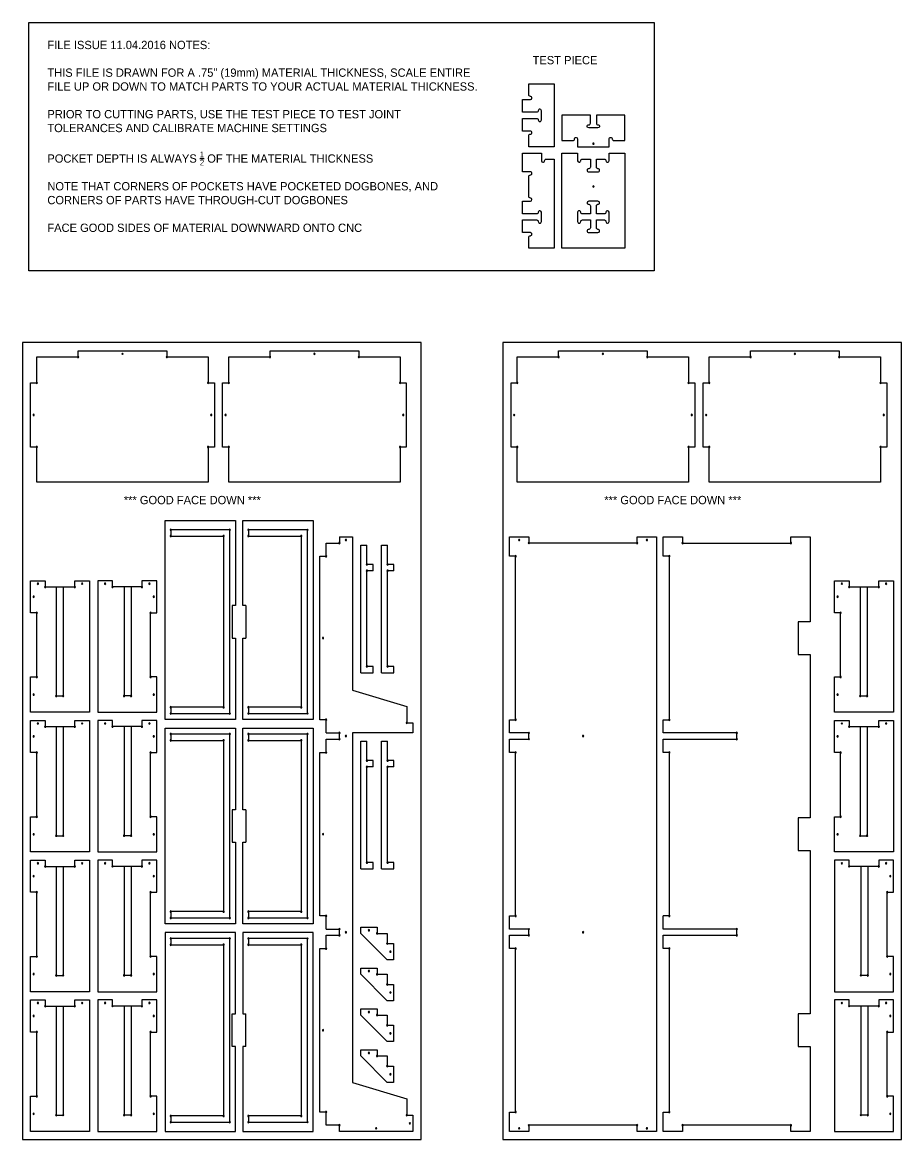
# Model space of a CAD drawing. Header units: millimetres. Extents: x 0 to 222, y 0 to 135.
# Drawn here: x 0 to 105.8, y 0 to 134.6 of the extents above; entities that cross this region are included whole.
import ezdxf

# ---------------------------------------------------------------- set-up
doc = ezdxf.new("R2010")
doc.units = ezdxf.units.MM
doc.layers.get('0').update_dxf_attribs({"true_color": 0xffffff})
doc.layers.add('000_NOTES', color=6, linetype='Continuous')
doc.layers.add('CUT_THRU-HOLE-FASTENER', color=4, linetype='Continuous')
for name, color, linetype, true_color in [('CUT_THRU', 5, 'Continuous', 0x0000ff), ('CUT_THRU-HOLE', 1, 'Continuous', 0xff0000), ('CUT_THRU-INSIDE', 96, 'Continuous', 0x008000), ('POCKET_.375', 30, 'Continuous', 0xff8000), ('POCKET_.375_HOLE', 31, 'Continuous', 0xffcc66)]:
    doc.layers.add(name, color=color, linetype=linetype, true_color=true_color)

# ---------------------------------------------------------------- blocks, each defined once
blk = doc.blocks.new('circle_hole_4mm')
at = {"extrusion": (-2e-16, 9.8e-15, -1)}
blk.add_circle((0, 0), 0.0787, dxfattribs=at)
blk = doc.blocks.new('FASTENER')
at = {"extrusion": (-2e-16, 9.8e-15, -1)}
blk.add_circle((0, 0), 0.0787, dxfattribs=at)

msp = doc.modelspace()

# ---------------------------------------------------------------- linework, layer by layer
at = {"layer": '000_NOTES'}
for p, q in [((0, 96), (0, 0)), ((48, 96), (0, 96)), ((48, 0), (48, 96)), ((57.84, 96), (57.84, 0)), ((105.84, 96), (57.84, 96)), ((105.84, 0), (105.84, 96)), ((0, 0), (48, 0)), ((0, 0), (1.89, 0)), ((57.84, 0), (105.84, 0))]:
    msp.add_line(p, q, dxfattribs=at)
msp.add_lwpolyline([(0.76, 134.56), (76.07, 134.56), (76.07, 104.65), (0.76, 104.65)], close=True, dxfattribs=at)
at = {"layer": 'CUT_THRU'}
for p, q in [((1.73, 94.27), (6.7, 94.27)), ((1.73, 91.15), (1.73, 94.27)), ((6.7, 94.27), (6.7, 95.02)), ((6.7, 95.02), (17.39, 95.02)), ((17.39, 95.02), (17.39, 94.27)), ((17.39, 94.27), (22.36, 94.27)), ((22.36, 94.27), (22.36, 91.15)), ((24.84, 94.27), (29.81, 94.27)), ((24.84, 91.15), (24.84, 94.27)), ((29.81, 94.27), (29.81, 95.02)), ((29.81, 95.02), (40.5, 95.02)), ((40.5, 95.02), (40.5, 94.27)), ((40.5, 94.27), (45.47, 94.27)), ((45.47, 94.27), (45.47, 91.15)), ((59.57, 94.27), (64.55, 94.27)), ((59.57, 91.15), (59.57, 94.27)), ((64.55, 94.27), (64.55, 95.02)), ((64.55, 95.02), (75.23, 95.02)), ((75.23, 95.02), (75.23, 94.27)), ((75.23, 94.27), (80.2, 94.27)), ((80.2, 94.27), (80.2, 91.15)), ((82.69, 94.27), (87.66, 94.27)), ((82.69, 91.15), (82.69, 94.27)), ((87.66, 94.27), (87.66, 95.02)), ((87.66, 95.02), (98.34, 95.02)), ((98.34, 95.02), (98.34, 94.27)), ((98.34, 94.27), (103.31, 94.27)), ((103.31, 94.27), (103.31, 91.15)), ((0.98, 91.15), (1.73, 91.15)), ((0.98, 83.41), (0.98, 91.15)), ((22.36, 91.15), (23.11, 91.15)), ((23.11, 91.15), (23.11, 83.41)), ((24.09, 91.15), (24.84, 91.15)), ((24.09, 83.41), (24.09, 91.15)), ((45.47, 91.15), (46.22, 91.15)), ((46.22, 91.15), (46.22, 83.41)), ((58.83, 91.15), (59.57, 91.15)), ((58.83, 83.41), (58.83, 91.15)), ((80.2, 91.15), (80.95, 91.15)), ((80.95, 91.15), (80.95, 83.41)), ((81.94, 91.15), (82.69, 91.15)), ((81.94, 83.41), (81.94, 91.15)), ((103.31, 91.15), (104.06, 91.15)), ((104.06, 91.15), (104.06, 83.41)), ((1.73, 83.41), (0.98, 83.41)), ((1.73, 79.17), (1.73, 83.41)), ((22.36, 83.41), (22.36, 79.17)), ((23.11, 83.41), (22.36, 83.41)), ((24.84, 83.41), (24.09, 83.41)), ((24.84, 79.17), (24.84, 83.41)), ((45.47, 83.41), (45.47, 79.17)), ((46.22, 83.41), (45.47, 83.41)), ((59.57, 83.41), (58.83, 83.41)), ((59.57, 79.17), (59.57, 83.41)), ((80.2, 83.41), (80.2, 79.17)), ((80.95, 83.41), (80.2, 83.41)), ((82.69, 83.41), (81.94, 83.41)), ((82.69, 79.17), (82.69, 83.41)), ((103.31, 83.41), (103.31, 79.17)), ((104.06, 83.41), (103.31, 83.41)), ((22.36, 79.17), (1.73, 79.17)), ((45.47, 79.17), (24.84, 79.17)), ((80.2, 79.17), (59.57, 79.17)), ((103.31, 79.17), (82.69, 79.17)), ((17.19, 50.61), (17.19, 74.57)), ((17.19, 74.57), (25.64, 74.57)), ((25.64, 74.57), (25.64, 64.35)), ((26.54, 64.35), (26.54, 74.57)), ((26.54, 74.57), (34.99, 74.57)), ((34.99, 74.57), (34.99, 50.61)), ((36.56, 71.85, 0), (38.16, 71.85, 0)), ((36.56, 70.26, 0), (36.56, 71.85, 0)), ((38.16, 72.6, 0), (39.75, 72.6, 0)), ((38.16, 72.6, 0), (38.16, 71.85, 0)), ((39.75, 72.6, 0), (39.75, 54.13, 0)), ((58.63, 70.26), (58.63, 72.6)), ((58.63, 72.6), (60.97, 72.6)), ((60.97, 72.6), (60.97, 71.85)), ((74, 71.85), (60.97, 71.85)), ((74, 71.85), (74, 72.6)), ((74, 72.6), (76.35, 72.6)), ((76.35, 72.6), (76.35, 0.98)), ((77.13, 70.26), (77.13, 72.6)), ((77.13, 72.6), (79.48, 72.6)), ((79.48, 72.6), (79.48, 71.85)), ((79.48, 71.85), (92.51, 71.85)), ((92.51, 71.85), (92.51, 72.6)), ((92.51, 72.6), (94.85, 72.6)), ((94.85, 72.6), (94.85, 62.38)), ((35.81, 50.57, 0), (35.81, 70.26, 0)), ((35.81, 70.26, 0), (36.56, 70.26, 0)), ((59.38, 70.26), (58.63, 70.26)), ((59.38, 50.57), (59.38, 70.26)), ((77.88, 70.26), (77.13, 70.26)), ((77.88, 50.57), (77.88, 70.26)), ((25.64, 64.35), (25.26, 64.35)), ((25.26, 64.35), (25.26, 60.41)), ((26.92, 64.35), (26.54, 64.35)), ((26.92, 64.35), (26.92, 60.41)), ((94.85, 62.38), (93.37, 62.38)), ((93.37, 62.38), (93.37, 58.44)), ((25.26, 60.41), (25.64, 60.41)), ((25.64, 60.41), (25.64, 50.61)), ((26.54, 50.61), (26.54, 60.41)), ((26.54, 60.41), (26.92, 60.41)), ((93.37, 58.44), (94.85, 58.44)), ((94.85, 58.44), (94.85, 38.76)), ((39.75, 54.13, 0), (46.27, 52.17, 0)), ((46.27, 52.17, 0), (46.27, 50.2, 0)), ((25.64, 50.61), (17.19, 50.61)), ((34.99, 50.61), (26.54, 50.61)), ((36.56, 50.57, 0), (35.81, 50.57, 0)), ((36.56, 48.98), (36.56, 50.57, 0)), ((46.27, 50.2, 0), (47.02, 50.2, 0)), ((47.02, 50.2, 0), (47.02, 48.98, 0)), ((58.63, 48.98), (58.63, 50.57)), ((58.63, 50.57), (59.38, 50.57)), ((77.13, 48.98), (77.13, 50.57)), ((77.13, 50.57), (77.88, 50.57)), ((17.19, 49.55), (25.64, 49.55)), ((17.19, 26), (17.19, 49.55)), ((25.64, 49.55), (25.64, 39.74)), ((26.54, 39.74), (26.54, 49.55)), ((26.54, 49.55), (34.99, 49.55)), ((34.99, 49.55), (34.99, 26)), ((36.56, 48.98), (38.16, 48.98)), ((38.16, 48.23), (38.16, 48.98)), ((47.02, 48.98, 0), (39.75, 48.98, 0)), ((39.75, 48.98, 0), (39.75, 6.89, 0)), ((60.97, 48.98), (58.63, 48.98)), ((60.97, 48.23), (60.97, 48.98)), ((85.99, 48.98), (77.13, 48.98)), ((85.99, 48.23), (85.99, 48.98)), ((36.56, 48.23), (38.16, 48.23)), ((36.56, 46.63, 0), (36.56, 48.23)), ((58.63, 46.63), (58.63, 48.23)), ((58.63, 48.23), (60.97, 48.23)), ((77.13, 46.63), (77.13, 48.23)), ((77.13, 48.23), (85.99, 48.23)), ((35.81, 46.63, 0), (36.56, 46.63, 0)), ((35.81, 26.95, 0), (35.81, 46.63, 0)), ((59.38, 46.63), (58.63, 46.63)), ((59.38, 26.95), (59.38, 46.63)), ((77.88, 46.63), (77.13, 46.63)), ((77.88, 26.95), (77.88, 46.63)), ((25.64, 39.74), (25.26, 39.74)), ((25.26, 39.74), (25.26, 35.81)), ((26.92, 39.74), (26.54, 39.74)), ((26.92, 39.74), (26.92, 35.81)), ((94.85, 38.76), (93.37, 38.76)), ((93.37, 38.76), (93.37, 34.82)), ((25.26, 35.81), (25.64, 35.81)), ((25.64, 35.81), (25.64, 26)), ((26.54, 26), (26.54, 35.81)), ((26.54, 35.81), (26.92, 35.81)), ((93.37, 34.82), (94.85, 34.82)), ((94.85, 34.82), (94.85, 15.14)), ((36.56, 26.95, 0), (35.81, 26.95, 0)), ((36.56, 25.35, 0), (36.56, 26.95, 0)), ((58.63, 26.95), (59.38, 26.95)), ((58.63, 25.35), (58.63, 26.95)), ((77.13, 25.35), (77.13, 26.95)), ((77.88, 26.95), (77.13, 26.95)), ((25.64, 26), (17.19, 26)), ((34.99, 26), (26.54, 26)), ((40.74, 25.59), (42.7, 25.59)), ((40.74, 24.84), (40.74, 25.59)), ((42.7, 25.59), (42.7, 24.84)), ((25.64, 24.94), (17.19, 24.94)), ((17.19, 24.94), (17.19, 0.98)), ((25.64, 15.14), (25.64, 24.94)), ((26.54, 24.94), (26.54, 15.14)), ((34.99, 24.94), (26.54, 24.94)), ((34.99, 0.98), (34.99, 24.94)), ((36.56, 25.35, 0), (38.16, 25.35, 0)), ((36.56, 23.01, 0), (36.56, 24.61, 0)), ((36.56, 24.61, 0), (38.16, 24.61, 0)), ((38.16, 24.61, 0), (38.16, 25.35, 0)), ((43.93, 21.65), (40.74, 24.84)), ((42.7, 24.84), (43.93, 24.84)), ((43.93, 24.84), (43.93, 23.62)), ((60.97, 25.35), (58.63, 25.35)), ((58.63, 24.61), (60.97, 24.61)), ((58.63, 23.01), (58.63, 24.61)), ((60.97, 24.61), (60.97, 25.35)), ((85.99, 25.35), (77.13, 25.35)), ((77.13, 23.01), (77.13, 24.61)), ((77.13, 24.61), (85.99, 24.61)), ((85.99, 24.61), (85.99, 25.35)), ((35.81, 3.33, 0), (35.81, 23.01, 0)), ((35.81, 23.01, 0), (36.56, 23.01, 0)), ((43.93, 23.62), (44.67, 23.62)), ((44.67, 23.62), (44.67, 21.65)), ((59.38, 23.01), (58.63, 23.01)), ((59.38, 3.33), (59.38, 23.01)), ((77.88, 23.01), (77.13, 23.01)), ((77.88, 3.33), (77.88, 23.01)), ((44.67, 21.65), (43.93, 21.65)), ((40.74, 20.67), (42.7, 20.67)), ((40.74, 19.92), (40.74, 20.67)), ((42.7, 20.67), (42.7, 19.92)), ((43.93, 16.73), (40.74, 19.92)), ((42.7, 19.92), (43.93, 19.92)), ((43.93, 19.92), (43.93, 18.7)), ((43.93, 18.7), (44.67, 18.7)), ((44.67, 18.7), (44.67, 16.73)), ((44.67, 16.73), (43.93, 16.73)), ((25.26, 11.2), (25.26, 15.14)), ((25.26, 15.14), (25.64, 15.14)), ((26.54, 15.14), (26.92, 15.14)), ((26.92, 11.2), (26.92, 15.14)), ((40.74, 15.75), (42.7, 15.75)), ((40.74, 15), (40.74, 15.75)), ((43.93, 11.81), (40.74, 15)), ((42.7, 15.75), (42.7, 15)), ((42.7, 15), (43.93, 15)), ((43.93, 15), (43.93, 13.78)), ((94.85, 15.14), (93.37, 15.14)), ((93.37, 15.14), (93.37, 11.2)), ((43.93, 13.78), (44.67, 13.78)), ((44.67, 13.78), (44.67, 11.81)), ((25.64, 11.2), (25.26, 11.2)), ((25.64, 0.98), (25.64, 11.2)), ((26.92, 11.2), (26.54, 11.2)), ((26.54, 11.2), (26.54, 0.98)), ((40.74, 10.83), (42.7, 10.83)), ((40.74, 10.08), (40.74, 10.83)), ((42.7, 10.83), (42.7, 10.08)), ((44.67, 11.81), (43.93, 11.81)), ((93.37, 11.2), (94.85, 11.2)), ((94.85, 11.2), (94.85, 0.98)), ((43.93, 6.89), (40.74, 10.08)), ((42.7, 10.08), (43.93, 10.08)), ((43.93, 10.08), (43.93, 8.86)), ((43.93, 8.86), (44.67, 8.86)), ((44.67, 8.86), (44.67, 6.89)), ((39.75, 6.89, 0), (46.27, 4.92, 0)), ((44.67, 6.89), (43.93, 6.89)), ((46.27, 4.92, 0), (46.27, 2.95, 0)), ((36.56, 3.33, 0), (35.81, 3.33, 0)), ((36.56, 1.73, 0), (36.56, 3.33, 0)), ((46.27, 2.95, 0), (47.02, 2.95, 0)), ((47.02, 2.95, 0), (47.02, 0.98, 0)), ((58.63, 0.98), (58.63, 3.33)), ((58.63, 3.33), (59.38, 3.33)), ((77.13, 0.98), (77.13, 3.33)), ((77.13, 3.33), (77.88, 3.33)), ((38.16, 1.73, 0), (36.56, 1.73, 0)), ((38.16, 0.98, 0), (38.16, 1.73, 0)), ((74, 1.73), (60.97, 1.73)), ((60.97, 1.73), (60.97, 0.98)), ((74, 0.98), (74, 1.73)), ((79.48, 1.73), (79.48, 0.98)), ((92.51, 1.73), (79.48, 1.73)), ((92.51, 0.98), (92.51, 1.73)), ((17.19, 0.98), (25.64, 0.98)), ((26.54, 0.98), (34.99, 0.98)), ((47.02, 0.98, 0), (38.16, 0.98, 0)), ((60.97, 0.98), (58.63, 0.98)), ((76.35, 0.98), (74, 0.98)), ((79.48, 0.98), (77.13, 0.98)), ((94.85, 0.98), (92.51, 0.98))]:
    msp.add_line(p, q, dxfattribs=at)
at = {"layer": 'CUT_THRU', "extrusion": (-1.72699e-08, 0, 1)}
for p, q in [((40.74, 56.24), (40.74, 71.61)), ((40.74, 71.61), (41.48, 71.61, 0)), ((41.48, 69.27), (41.48, 71.61, 0)), ((43.22, 56.24, 0), (43.22, 71.61, 0)), ((43.22, 71.61, 0), (43.96, 71.61, 0)), ((43.96, 69.27, 0), (43.96, 71.61, 0)), ((42.23, 69.27), (41.48, 69.27)), ((42.23, 68.52), (42.23, 69.27)), ((44.71, 69.27, 0), (43.96, 69.27, 0)), ((44.71, 68.52, 0), (44.71, 69.27, 0)), ((42.23, 68.52), (41.48, 68.52)), ((41.48, 56.99, 0), (41.48, 68.52)), ((44.71, 68.52, 0), (43.96, 68.52, 0)), ((43.96, 56.99, 0), (43.96, 68.52, 0)), ((42.23, 56.99, 0), (41.48, 56.99, 0)), ((42.23, 56.24, 0), (42.23, 56.99, 0)), ((44.71, 56.99, 0), (43.96, 56.99, 0)), ((44.71, 56.24, 0), (44.71, 56.99, 0)), ((40.74, 56.24), (42.23, 56.24, 0)), ((43.22, 56.24, 0), (44.71, 56.24, 0)), ((40.74, 32.62), (40.74, 47.99)), ((40.74, 47.99), (41.48, 47.99, 0)), ((41.48, 45.65), (41.48, 47.99, 0)), ((43.22, 32.62, 0), (43.22, 47.99, 0)), ((43.22, 47.99, 0), (43.96, 47.99, 0)), ((43.96, 45.65, 0), (43.96, 47.99, 0)), ((42.23, 45.65), (41.48, 45.65)), ((42.23, 44.9), (41.48, 44.9)), ((41.48, 33.37, 0), (41.48, 44.9)), ((42.23, 44.9), (42.23, 45.65)), ((44.71, 45.65, 0), (43.96, 45.65, 0)), ((44.71, 44.9, 0), (43.96, 44.9, 0)), ((43.96, 33.37, 0), (43.96, 44.9, 0)), ((44.71, 44.9, 0), (44.71, 45.65, 0)), ((40.74, 32.62), (42.23, 32.62, 0)), ((42.23, 33.37, 0), (41.48, 33.37, 0)), ((42.23, 32.62, 0), (42.23, 33.37, 0)), ((43.22, 32.62, 0), (44.71, 32.62, 0)), ((44.71, 33.37, 0), (43.96, 33.37, 0)), ((44.71, 32.62, 0), (44.71, 33.37, 0))]:
    msp.add_line(p, q, dxfattribs=at)
at = {"layer": 'CUT_THRU', "extrusion": (0, 0, -1)}
for p, q in [((0.98, 63.45), (0.98, 67.32)), ((0.98, 67.32), (2.76, 67.32)), ((2.76, 67.32), (2.76, 66.57)), ((6.31, 67.32), (8.09, 67.32)), ((6.31, 66.57), (6.31, 67.32)), ((8.09, 67.32), (8.09, 51.48)), ((9.07, 67.32), (9.07, 51.48)), ((10.85, 67.32), (9.07, 67.32)), ((10.85, 66.57), (10.85, 67.32)), ((14.4, 67.32), (14.4, 66.57)), ((16.18, 67.32), (14.4, 67.32)), ((16.18, 63.45), (16.18, 67.32)), ((97.75, 63.45), (97.75, 67.32)), ((97.75, 67.32), (99.53, 67.32)), ((99.53, 67.32), (99.53, 66.57)), ((103.08, 67.32), (104.86, 67.32)), ((103.08, 66.57), (103.08, 67.32)), ((104.86, 67.32), (104.86, 51.48)), ((2.76, 66.57), (4.08, 66.57, 0)), ((4.08, 66.57, 0), (4.91, 66.57, 0)), ((4.91, 66.57, 0), (6.31, 66.57)), ((12.25, 66.57, 0), (10.85, 66.57)), ((13.08, 66.57, 0), (12.25, 66.57, 0)), ((14.4, 66.57), (13.08, 66.57, 0)), ((99.53, 66.57), (100.85, 66.57, 0)), ((100.85, 66.57, 0), (101.68, 66.57, 0)), ((101.68, 66.57, 0), (103.08, 66.57)), ((1.73, 63.45), (0.98, 63.45)), ((1.73, 55.72), (1.73, 63.45)), ((15.43, 63.45), (16.18, 63.45)), ((15.43, 55.72), (15.43, 63.45)), ((98.5, 63.45), (97.75, 63.45)), ((98.5, 55.72), (98.5, 63.45)), ((0.98, 55.72), (1.73, 55.72)), ((0.98, 51.48), (0.98, 55.72)), ((16.18, 55.72), (15.43, 55.72)), ((16.18, 51.48), (16.18, 55.72)), ((97.75, 55.72), (98.5, 55.72)), ((97.75, 51.48), (97.75, 55.72)), ((8.09, 51.48), (0.98, 51.48)), ((9.07, 51.48), (16.18, 51.48)), ((104.86, 51.48), (97.75, 51.48)), ((0.98, 46.62), (0.98, 50.49)), ((0.98, 50.49), (2.76, 50.49)), ((2.76, 50.49), (2.76, 49.74)), ((6.31, 50.49), (8.09, 50.49)), ((6.31, 49.74), (6.31, 50.49)), ((8.09, 50.49), (8.09, 34.65)), ((9.07, 50.49), (9.07, 34.65)), ((10.85, 50.49), (9.07, 50.49)), ((10.85, 49.74), (10.85, 50.49)), ((14.4, 50.49), (14.4, 49.74)), ((16.18, 50.49), (14.4, 50.49)), ((16.18, 46.62), (16.18, 50.49)), ((97.75, 46.62), (97.75, 50.49)), ((97.75, 50.49), (99.53, 50.49)), ((99.53, 50.49), (99.53, 49.74)), ((103.08, 50.49), (104.86, 50.49)), ((103.08, 49.74), (103.08, 50.49)), ((104.86, 50.49), (104.86, 34.65)), ((2.76, 49.74), (4.08, 49.74, 0)), ((4.08, 49.74, 0), (4.91, 49.74, 0)), ((4.91, 49.74, 0), (6.31, 49.74)), ((12.25, 49.74, 0), (10.85, 49.74)), ((13.08, 49.74, 0), (12.25, 49.74, 0)), ((14.4, 49.74), (13.08, 49.74, 0)), ((99.53, 49.74), (100.85, 49.74, 0)), ((100.85, 49.74, 0), (101.68, 49.74, 0)), ((101.68, 49.74, 0), (103.08, 49.74)), ((1.73, 46.62), (0.98, 46.62)), ((1.73, 38.89), (1.73, 46.62)), ((15.43, 46.62), (16.18, 46.62)), ((15.43, 38.89), (15.43, 46.62)), ((98.5, 46.62), (97.75, 46.62)), ((98.5, 38.89), (98.5, 46.62)), ((0.98, 38.89), (1.73, 38.89)), ((0.98, 34.65), (0.98, 38.89)), ((16.18, 38.89), (15.43, 38.89)), ((16.18, 34.65), (16.18, 38.89)), ((97.75, 38.89), (98.5, 38.89)), ((97.75, 34.65), (97.75, 38.89)), ((8.09, 34.65), (0.98, 34.65)), ((0.98, 29.79), (0.98, 33.66)), ((0.98, 33.66), (2.76, 33.66)), ((2.76, 33.66), (2.76, 32.91)), ((6.31, 33.66), (8.09, 33.66)), ((6.31, 32.91), (6.31, 33.66)), ((8.09, 33.66), (8.09, 17.81)), ((9.07, 34.65), (16.18, 34.65)), ((9.07, 33.66), (9.07, 17.81)), ((10.85, 33.66), (9.07, 33.66)), ((10.85, 32.91), (10.85, 33.66)), ((14.4, 33.66), (14.4, 32.91)), ((16.18, 33.66), (14.4, 33.66)), ((16.18, 29.79), (16.18, 33.66)), ((104.86, 34.65), (97.75, 34.65)), ((97.75, 33.66), (97.75, 17.81)), ((99.53, 33.66), (97.75, 33.66)), ((99.53, 32.91), (99.53, 33.66)), ((103.08, 33.66), (103.08, 32.91)), ((104.86, 33.66), (103.08, 33.66)), ((104.86, 29.79), (104.86, 33.66)), ((2.76, 32.91), (4.08, 32.91, 0)), ((4.08, 32.91, 0), (4.91, 32.91, 0)), ((4.91, 32.91, 0), (6.31, 32.91)), ((12.25, 32.91, 0), (10.85, 32.91)), ((13.08, 32.91, 0), (12.25, 32.91, 0)), ((14.4, 32.91), (13.08, 32.91, 0)), ((100.93, 32.91, 0), (99.53, 32.91)), ((101.76, 32.91, 0), (100.93, 32.91, 0)), ((103.08, 32.91), (101.76, 32.91, 0)), ((1.73, 29.79), (0.98, 29.79)), ((1.73, 22.06), (1.73, 29.79)), ((15.43, 29.79), (16.18, 29.79)), ((15.43, 22.06), (15.43, 29.79)), ((104.11, 29.79), (104.86, 29.79)), ((104.11, 22.06), (104.11, 29.79)), ((0.98, 22.06), (1.73, 22.06)), ((0.98, 17.81), (0.98, 22.06)), ((16.18, 22.06), (15.43, 22.06)), ((16.18, 17.81), (16.18, 22.06)), ((104.86, 22.06), (104.11, 22.06)), ((104.86, 17.81), (104.86, 22.06)), ((8.09, 17.81), (0.98, 17.81)), ((9.07, 17.81), (16.18, 17.81)), ((97.75, 17.81), (104.86, 17.81)), ((0.98, 12.96), (0.98, 16.83)), ((0.98, 16.83), (2.76, 16.83)), ((2.76, 16.83), (2.76, 16.08)), ((6.31, 16.83), (8.09, 16.83)), ((6.31, 16.08), (6.31, 16.83)), ((8.09, 16.83), (8.09, 0.98)), ((9.07, 16.83), (9.07, 0.98)), ((10.85, 16.83), (9.07, 16.83)), ((10.85, 16.08), (10.85, 16.83)), ((14.4, 16.83), (14.4, 16.08)), ((16.18, 16.83), (14.4, 16.83)), ((16.18, 12.96), (16.18, 16.83)), ((97.75, 16.83), (97.75, 0.98)), ((99.53, 16.83), (97.75, 16.83)), ((99.53, 16.08), (99.53, 16.83)), ((103.08, 16.83), (103.08, 16.08)), ((104.86, 16.83), (103.08, 16.83)), ((104.86, 12.96), (104.86, 16.83)), ((2.76, 16.08), (4.08, 16.08, 0)), ((4.08, 16.08, 0), (4.91, 16.08, 0)), ((4.91, 16.08, 0), (6.31, 16.08)), ((12.25, 16.08, 0), (10.85, 16.08)), ((13.08, 16.08, 0), (12.25, 16.08, 0)), ((14.4, 16.08), (13.08, 16.08, 0)), ((100.93, 16.08, 0), (99.53, 16.08)), ((101.76, 16.08, 0), (100.93, 16.08, 0)), ((103.08, 16.08), (101.76, 16.08, 0)), ((1.73, 12.96), (0.98, 12.96)), ((1.73, 5.23), (1.73, 12.96)), ((15.43, 12.96), (16.18, 12.96)), ((15.43, 5.23), (15.43, 12.96)), ((104.11, 12.96), (104.86, 12.96)), ((104.11, 5.23), (104.11, 12.96)), ((0.98, 5.23), (1.73, 5.23)), ((0.98, 0.98), (0.98, 5.23)), ((16.18, 5.23), (15.43, 5.23)), ((16.18, 0.98), (16.18, 5.23)), ((104.86, 5.23), (104.11, 5.23)), ((104.86, 0.98), (104.86, 5.23)), ((8.09, 0.98), (0.98, 0.98)), ((9.07, 0.98), (16.18, 0.98)), ((97.75, 0.98), (104.86, 0.98))]:
    msp.add_line(p, q, dxfattribs=at)
at = {"layer": 'CUT_THRU'}
for points in [[(64, 127.15), (64, 119.58), (60.96, 119.58), (60.96, 120.91, -0.414214), (61.15, 121.1, 0.414214), (61.34, 121.28, 0.414214), (61.15, 121.47), (60.96, 121.47), (60.22, 121.47), (60.22, 123), (61.91, 123, -0.414214), (62.1, 122.81, 0.414214), (62.29, 122.62, 0.414214), (62.48, 122.81), (62.48, 123), (62.48, 123.74), (62.48, 123.92, 0.414191), (62.29, 124.11, 0.414214), (62.1, 123.92, -0.414214), (61.91, 123.74), (60.22, 123.74), (60.22, 125.26), (60.96, 125.26), (61.15, 125.26, 0.414191), (61.34, 125.45, 0.414214), (61.15, 125.64, -0.414214), (60.96, 125.83), (60.96, 127.15)], [(71.01, 120.51, 0.414214), (71.2, 120.32), (72.52, 120.32), (72.52, 123.37), (69.1, 123.37), (69.1, 122.41, 0.414214), (69.29, 122.22, -0.414214), (69.48, 122.03, -0.414191), (69.29, 121.84), (69.1, 121.84), (68.37, 121.84), (68.18, 121.84, -0.414191), (67.99, 122.03, -0.414214), (68.18, 122.22, 0.414214), (68.37, 122.41), (68.37, 123.37), (64.95, 123.37), (64.95, 120.32), (66.27, 120.32, 0.414214), (66.46, 120.51, -0.414214), (66.65, 120.7, -0.414191), (66.84, 120.51), (66.84, 120.32), (66.84, 119.58), (70.63, 119.58), (70.63, 120.32), (70.63, 120.51, -0.414214), (70.82, 120.7, -0.414214)], [(60.22, 113.02), (60.96, 113.02), (61.15, 113.02, 0.414191), (61.34, 113.21, 0.414214), (61.15, 113.4, -0.414214), (60.96, 113.59), (60.96, 116, -0.414214), (61.15, 116.18, 0.414214), (61.34, 116.37, 0.414214), (61.15, 116.56), (60.96, 116.56), (60.22, 116.56), (60.22, 118.82), (62.48, 118.82), (62.48, 118.09), (62.48, 117.9, 0.414191), (62.67, 117.71, 0.414214), (62.86, 117.9, -0.414214), (63.05, 118.09), (64, 118.09), (64, 107.35), (60.96, 107.35), (60.96, 108.67, -0.414214), (61.15, 108.86, 0.414214), (61.34, 109.05, 0.414214), (61.15, 109.24), (60.96, 109.24), (60.22, 109.24), (60.22, 110.76), (61.91, 110.76, -0.414214), (62.1, 110.57, 0.414214), (62.29, 110.38, 0.414214), (62.48, 110.57), (62.48, 110.76), (62.48, 111.5), (62.48, 111.69, 0.414191), (62.29, 111.88, 0.414214), (62.1, 111.69, -0.414214), (61.91, 111.5), (60.22, 111.5)]]:
    msp.add_lwpolyline(points, format="xyb", close=True, dxfattribs=at)
msp.add_lwpolyline([(69.29, 116.56, 0.414214), (69.48, 116.75, 0.414214), (69.29, 116.94, -0.414214), (69.1, 117.13), (69.1, 118.09), (70.06, 118.09, -0.414214), (70.25, 117.9, 0.414214), (70.44, 117.71, 0.414214), (70.63, 117.9), (70.63, 118.09), (70.63, 118.82), (72.52, 118.82), (72.52, 107.35), (64.95, 107.35), (64.95, 118.82), (66.84, 118.82), (66.84, 118.09), (66.84, 117.9, 0.414191), (67.03, 117.71, 0.414214), (67.22, 117.9, -0.414214), (67.41, 118.09), (68.37, 118.09), (68.37, 117.13, -0.414214), (68.18, 116.94, 0.414214), (67.99, 116.75, 0.414214), (68.18, 116.56), (68.37, 116.56), (69.1, 116.56), (69.29, 116.56)], format="xyb", dxfattribs=at)
at = {"layer": 'CUT_THRU-INSIDE'}
msp.add_lwpolyline([(69.29, 113.02), (69.1, 113.02), (68.37, 113.02), (68.18, 113.02, 0.414191), (67.99, 112.83, 0.414214), (68.18, 112.65, -0.414214), (68.37, 112.46), (68.37, 111.5), (67.41, 111.5, -0.414214), (67.22, 111.69, 0.414214), (67.03, 111.88, 0.414214), (66.84, 111.69), (66.84, 111.5), (66.84, 110.76), (66.84, 110.57, 0.414214), (67.03, 110.38, 0.414214), (67.22, 110.57, -0.414214), (67.41, 110.76), (68.37, 110.76), (68.37, 109.81, -0.414214), (68.18, 109.62, 0.414214), (67.99, 109.43, 0.414214), (68.18, 109.24), (68.37, 109.24), (69.1, 109.24), (69.29, 109.24, 0.414191), (69.48, 109.43, 0.414214), (69.29, 109.62, -0.414214), (69.1, 109.81), (69.1, 110.76), (70.06, 110.76, -0.414214), (70.25, 110.57, 0.414214), (70.44, 110.38, 0.414191), (70.63, 110.57), (70.63, 110.76), (70.63, 111.5), (70.63, 111.69, 0.414191), (70.44, 111.88, 0.414214), (70.25, 111.69, -0.414214), (70.06, 111.5), (69.1, 111.5), (69.1, 112.46, -0.414214), (69.29, 112.65, 0.414214), (69.48, 112.83, 0.414214), (69.29, 113.02)], format="xyb", dxfattribs=at)
at = {"layer": 'POCKET_.375'}
for p, q in [((17.86, 73.44), (17.86, 72.7)), ((24.97, 73.44), (17.86, 73.44)), ((17.86, 72.7), (24.22, 72.7)), ((24.22, 72.7), (24.22, 52.07)), ((24.97, 51.32), (24.97, 73.44)), ((34.32, 73.44), (27.21, 73.44)), ((27.21, 73.44), (27.21, 72.7)), ((27.21, 72.7), (33.57, 72.7)), ((33.57, 72.7), (33.57, 52.07)), ((34.32, 51.32), (34.32, 73.44)), ((17.86, 52.07), (17.86, 51.32)), ((24.22, 52.07), (17.86, 52.07)), ((17.86, 51.32), (24.97, 51.32)), ((27.21, 52.07), (27.21, 51.32)), ((33.57, 52.07), (27.21, 52.07)), ((27.21, 51.32), (34.32, 51.32)), ((17.86, 48.84), (17.86, 48.09)), ((24.97, 48.84), (17.86, 48.84)), ((24.97, 26.71), (24.97, 48.84)), ((27.21, 48.84), (27.21, 48.09)), ((34.32, 48.84), (27.21, 48.84)), ((34.32, 26.71), (34.32, 48.84)), ((17.86, 48.09), (24.22, 48.09)), ((24.22, 48.09), (24.22, 27.46)), ((27.21, 48.09), (33.57, 48.09)), ((33.57, 48.09), (33.57, 27.46)), ((24.22, 27.46), (17.86, 27.46)), ((17.86, 27.46), (17.86, 26.71)), ((33.57, 27.46), (27.21, 27.46)), ((27.21, 27.46), (27.21, 26.71)), ((17.86, 26.71), (24.97, 26.71)), ((27.21, 26.71), (34.32, 26.71)), ((17.86, 24.23), (17.86, 23.48)), ((24.97, 24.23), (17.86, 24.23)), ((24.97, 2.11), (24.97, 24.23)), ((27.21, 24.23), (27.21, 23.48)), ((34.32, 24.23), (27.21, 24.23)), ((34.32, 2.11), (34.32, 24.23)), ((17.86, 23.48), (24.22, 23.48)), ((24.22, 23.48), (24.22, 2.85)), ((27.21, 23.48), (33.57, 23.48)), ((33.57, 23.48), (33.57, 2.85)), ((17.86, 2.85), (17.86, 2.11)), ((24.22, 2.85), (17.86, 2.85)), ((27.21, 2.85), (27.21, 2.11)), ((33.57, 2.85), (27.21, 2.85)), ((17.86, 2.11), (24.97, 2.11)), ((27.21, 2.11), (34.32, 2.11))]:
    msp.add_line(p, q, dxfattribs=at)
at = {"layer": 'POCKET_.375', "extrusion": (0, 0, -1)}
for p, q in [((4.08, 66.57, 0), (4.08, 53.44, 0)), ((4.91, 66.57, 0), (4.91, 53.44, 0)), ((12.25, 66.57, 0), (12.25, 53.44, 0)), ((13.08, 66.57, 0), (13.08, 53.44, 0)), ((100.85, 66.57, 0), (100.85, 53.44, 0)), ((101.68, 66.57, 0), (101.68, 53.44, 0)), ((4.08, 53.44, 0), (4.91, 53.44, 0)), ((13.08, 53.44, 0), (12.25, 53.44, 0)), ((100.85, 53.44, 0), (101.68, 53.44, 0)), ((4.08, 49.74, 0), (4.08, 36.61, 0)), ((4.91, 49.74, 0), (4.91, 36.61, 0)), ((12.25, 49.74, 0), (12.25, 36.61, 0)), ((13.08, 49.74, 0), (13.08, 36.61, 0)), ((100.85, 49.74, 0), (100.85, 36.61, 0)), ((101.68, 49.74, 0), (101.68, 36.61, 0)), ((4.08, 36.61, 0), (4.91, 36.61, 0)), ((13.08, 36.61, 0), (12.25, 36.61, 0)), ((100.85, 36.61, 0), (101.68, 36.61, 0)), ((4.08, 32.91, 0), (4.08, 19.78, 0)), ((4.91, 32.91, 0), (4.91, 19.78, 0)), ((12.25, 32.91, 0), (12.25, 19.78, 0)), ((13.08, 32.91, 0), (13.08, 19.78, 0)), ((100.93, 32.91, 0), (100.93, 19.78, 0)), ((101.76, 32.91, 0), (101.76, 19.78, 0)), ((4.08, 19.78, 0), (4.91, 19.78, 0)), ((13.08, 19.78, 0), (12.25, 19.78, 0)), ((101.76, 19.78, 0), (100.93, 19.78, 0)), ((4.08, 16.08, 0), (4.08, 2.95, 0)), ((4.91, 16.08, 0), (4.91, 2.95, 0)), ((12.25, 16.08, 0), (12.25, 2.95, 0)), ((13.08, 16.08, 0), (13.08, 2.95, 0)), ((100.93, 16.08, 0), (100.93, 2.95, 0)), ((101.76, 16.08, 0), (101.76, 2.95, 0)), ((4.08, 2.95, 0), (4.91, 2.95, 0)), ((13.08, 2.95, 0), (12.25, 2.95, 0)), ((101.76, 2.95, 0), (100.93, 2.95, 0))]:
    msp.add_line(p, q, dxfattribs=at)
at = {"layer": 'POCKET_.375_HOLE', "extrusion": (-2e-16, 9.8e-15, -1)}
for centre in [(-17.86, 73.44), (-17.86, 72.7), (-24.22, 72.7), (-24.97, 73.44), (-27.21, 73.44), (-27.21, 72.7), (-33.57, 72.7), (-34.32, 73.44), (-4.08, 53.44, 0), (-4.91, 53.44, 0), (-100.85, 53.44, 0), (-101.68, 53.44, 0), (-17.86, 52.07), (-17.86, 51.32), (-24.22, 52.07), (-24.97, 51.32), (-27.21, 52.07), (-27.21, 51.32), (-33.57, 52.07), (-34.32, 51.32), (-17.86, 48.84), (-24.97, 48.84), (-27.21, 48.84), (-34.32, 48.84), (-17.86, 48.09), (-24.22, 48.09), (-27.21, 48.09), (-33.57, 48.09), (-4.08, 36.61, 0), (-4.91, 36.61, 0), (-100.85, 36.61, 0), (-101.68, 36.61, 0), (-17.86, 27.46), (-24.22, 27.46), (-27.21, 27.46), (-33.57, 27.46), (-17.86, 26.71), (-24.97, 26.71), (-27.21, 26.71), (-34.32, 26.71), (-17.86, 24.23), (-24.97, 24.23), (-27.21, 24.23), (-34.32, 24.23), (-17.86, 23.48), (-24.22, 23.48), (-27.21, 23.48), (-33.57, 23.48), (-4.08, 19.78, 0), (-4.91, 19.78, 0), (-4.08, 2.95, 0), (-4.91, 2.95, 0), (-17.86, 2.85), (-24.22, 2.85), (-27.21, 2.85), (-33.57, 2.85), (-17.86, 2.11), (-24.97, 2.11), (-27.21, 2.11), (-34.32, 2.11)]:
    msp.add_circle(centre, 0.0787, dxfattribs=at)
at = {"layer": 'POCKET_.375_HOLE', "extrusion": (2e-16, 9.8e-15, -1)}
for centre in [(-12.25, 53.44, 0), (-13.08, 53.44, 0), (-12.25, 36.61, 0), (-13.08, 36.61, 0), (-12.25, 19.78, 0), (-13.08, 19.78, 0), (-100.93, 19.78, 0), (-101.76, 19.78, 0), (-12.25, 2.95, 0), (-13.08, 2.95, 0), (-100.93, 2.95, 0), (-101.76, 2.95, 0)]:
    msp.add_circle(centre, 0.0787, dxfattribs=at)

# ---------------------------------------------------------------- block references
at = {"layer": 'CUT_THRU-HOLE', "xscale": 0.9841107456141337, "yscale": 0.9841107456141337, "zscale": 0.9841107456141337, "rotation": 90}
for p in [(68.74, 119.95), (68.74, 114.79)]:
    msp.add_blockref('FASTENER', p, dxfattribs=at)
at = {"layer": 'CUT_THRU-HOLE'}
for p in [(6.7, 94.27), (17.39, 94.27), (29.81, 94.27), (40.5, 94.27), (64.55, 94.27), (75.23, 94.27), (87.66, 94.27), (98.34, 94.27), (1.73, 91.15), (22.36, 91.15), (24.84, 91.15), (45.47, 91.15), (59.57, 91.15), (80.2, 91.15), (82.69, 91.15), (103.31, 91.15), (1.73, 83.41), (22.36, 83.41), (24.84, 83.41), (45.47, 83.41), (59.57, 83.41), (80.2, 83.41), (82.69, 83.41), (103.31, 83.41), (38.16, 71.85), (60.97, 71.85), (74, 71.85), (79.48, 71.85), (92.51, 71.85), (36.56, 70.26), (59.38, 70.26), (77.88, 70.26), (41.48, 69.27), (43.96, 69.27, 0), (41.48, 68.52), (43.96, 68.52, 0), (2.76, 66.57), (6.31, 66.57), (10.85, 66.57), (14.4, 66.57), (99.53, 66.57), (103.08, 66.57), (1.73, 63.45), (15.43, 63.45), (98.5, 63.45), (41.48, 56.99, 0), (43.96, 56.99, 0), (1.73, 55.72), (15.43, 55.72), (98.5, 55.72), (2.76, 49.74), (6.31, 49.74), (10.85, 49.74), (14.4, 49.74), (36.56, 50.57, 0), (46.27, 50.2), (59.38, 50.57), (77.88, 50.57), (99.53, 49.74), (103.08, 49.74), (38.16, 48.98, 0), (60.97, 48.98), (85.99, 48.98), (38.16, 48.23, 0), (60.97, 48.23), (85.99, 48.23), (1.73, 46.62), (15.43, 46.62), (36.56, 46.63, 0), (59.38, 46.63), (77.88, 46.63), (98.5, 46.62), (41.48, 45.65), (41.48, 44.9), (43.96, 45.65, 0), (43.96, 44.9, 0), (1.73, 38.89), (15.43, 38.89), (98.5, 38.89), (2.76, 32.91), (6.31, 32.91), (10.85, 32.91), (14.4, 32.91), (41.48, 33.37, 0), (43.96, 33.37, 0), (99.53, 32.91), (103.08, 32.91), (1.73, 29.79), (15.43, 29.79), (104.11, 29.79), (36.56, 26.95), (59.38, 26.95), (77.88, 26.95), (38.16, 25.35), (38.16, 24.61), (42.7, 24.84), (60.97, 25.35), (60.97, 24.61), (85.99, 25.35), (85.99, 24.61), (36.56, 23.01), (43.93, 23.62), (59.38, 23.01), (77.88, 23.01), (1.73, 22.06), (15.43, 22.06), (104.11, 22.06), (42.7, 19.92), (43.93, 18.7), (2.76, 16.08), (6.31, 16.08), (10.85, 16.08), (14.4, 16.08), (99.53, 16.08), (103.08, 16.08), (42.7, 15), (43.93, 13.78), (1.73, 12.96), (15.43, 12.96), (104.11, 12.96), (42.7, 10.08), (43.93, 8.86), (1.73, 5.23), (15.43, 5.23), (104.11, 5.23), (36.56, 3.33), (46.27, 2.95), (59.38, 3.33), (77.88, 3.33), (38.16, 1.73), (60.97, 1.73), (74, 1.73), (79.48, 1.73), (92.51, 1.73)]:
    msp.add_blockref('circle_hole_4mm', p, dxfattribs=at)
at = {"layer": 'CUT_THRU-HOLE-FASTENER'}
for p in [(12.05, 94.64), (35.16, 94.64), (69.89, 94.64), (93, 94.64), (1.36, 87.28), (22.74, 87.28), (24.47, 87.28), (45.85, 87.28), (59.2, 87.28), (80.58, 87.28), (82.31, 87.28), (103.69, 87.28), (38.95, 72.22, 0), (59.8, 72.22), (75.18, 72.22), (1.87, 66.95), (7.2, 66.95), (9.96, 66.95), (15.29, 66.95), (98.64, 66.95), (103.97, 66.95), (1.36, 65.39), (15.81, 65.39), (98.13, 65.39), (36.19, 60.41), (1.36, 53.6), (15.81, 53.6), (98.13, 53.6), (1.87, 50.12), (7.2, 50.12), (9.96, 50.12), (15.29, 50.12), (98.64, 50.12), (103.97, 50.12), (1.36, 48.56), (15.81, 48.56), (38.95, 48.6, 0), (67.49, 48.6), (98.13, 48.56), (1.36, 36.77), (15.81, 36.77), (36.19, 36.79), (98.13, 36.77), (1.87, 33.29), (7.2, 33.29), (9.96, 33.29), (15.29, 33.29), (98.64, 33.29), (103.97, 33.29), (1.36, 31.73), (15.81, 31.73), (104.48, 31.73), (38.95, 24.98), (41.72, 25.22), (67.49, 24.98), (44.3, 22.64), (41.72, 20.3), (1.36, 19.94), (15.81, 19.94), (104.48, 19.94), (44.3, 17.72), (1.87, 16.46), (7.2, 16.46), (9.96, 16.46), (15.29, 16.46), (98.64, 16.46), (103.97, 16.46), (1.36, 14.9), (15.81, 14.9), (41.72, 15.37), (104.48, 14.9), (36.19, 13.17), (44.3, 12.8), (41.72, 10.45), (44.3, 7.87), (1.36, 3.11), (15.81, 3.11), (104.48, 3.11), (42.59, 1.36), (46.64, 1.97), (59.8, 1.36), (75.18, 1.36)]:
    msp.add_blockref('circle_hole_4mm', p, dxfattribs=at)

# ---------------------------------------------------------------- texts
at = {"layer": '000_NOTES'}
for p in [(12.21, 76.53), (70.05, 76.53)]:
    msp.add_text('*** GOOD FACE DOWN ***', height=1, dxfattribs=at).set_placement(p)
at = {"layer": '000_NOTES', "char_height": 1, "attachment_point": 1}
for s, width, insert in [('\\A1;FILE ISSUE 11.04.2016 NOTES:\\P\\PTHIS FILE IS DRAWN FOR A .75" (19mm) MATERIAL THICKNESS, SCALE ENTIRE FILE UP OR DOWN TO MATCH PARTS TO YOUR ACTUAL MATERIAL THICKNESS.\\P\\PPRIOR TO CUTTING PARTS, USE THE TEST PIECE TO TEST JOINT TOLERANCES AND CALIBRATE MACHINE SETTINGS\\P\\PPOCKET DEPTH IS ALWAYS {\\H0.7x;\\S1/2;} OF THE MATERIAL THICKNESS\\P\\PNOTE THAT CORNERS OF POCKETS HAVE POCKETED DOGBONES, AND CORNERS OF PARTS HAVE THROUGH-CUT DOGBONES\\P\\PFACE GOOD SIDES OF MATERIAL DOWNWARD ONTO CNC', 51.7551, (3.01, 132.34)), ('TEST PIECE', 11.4648, (61.42, 130.51))]:
    msp.add_mtext_dynamic_manual_height_columns(s, width=width, gutter_width=50, heights=[0], dxfattribs=dict(at, insert=insert))

doc.saveas('drawing.dxf')
